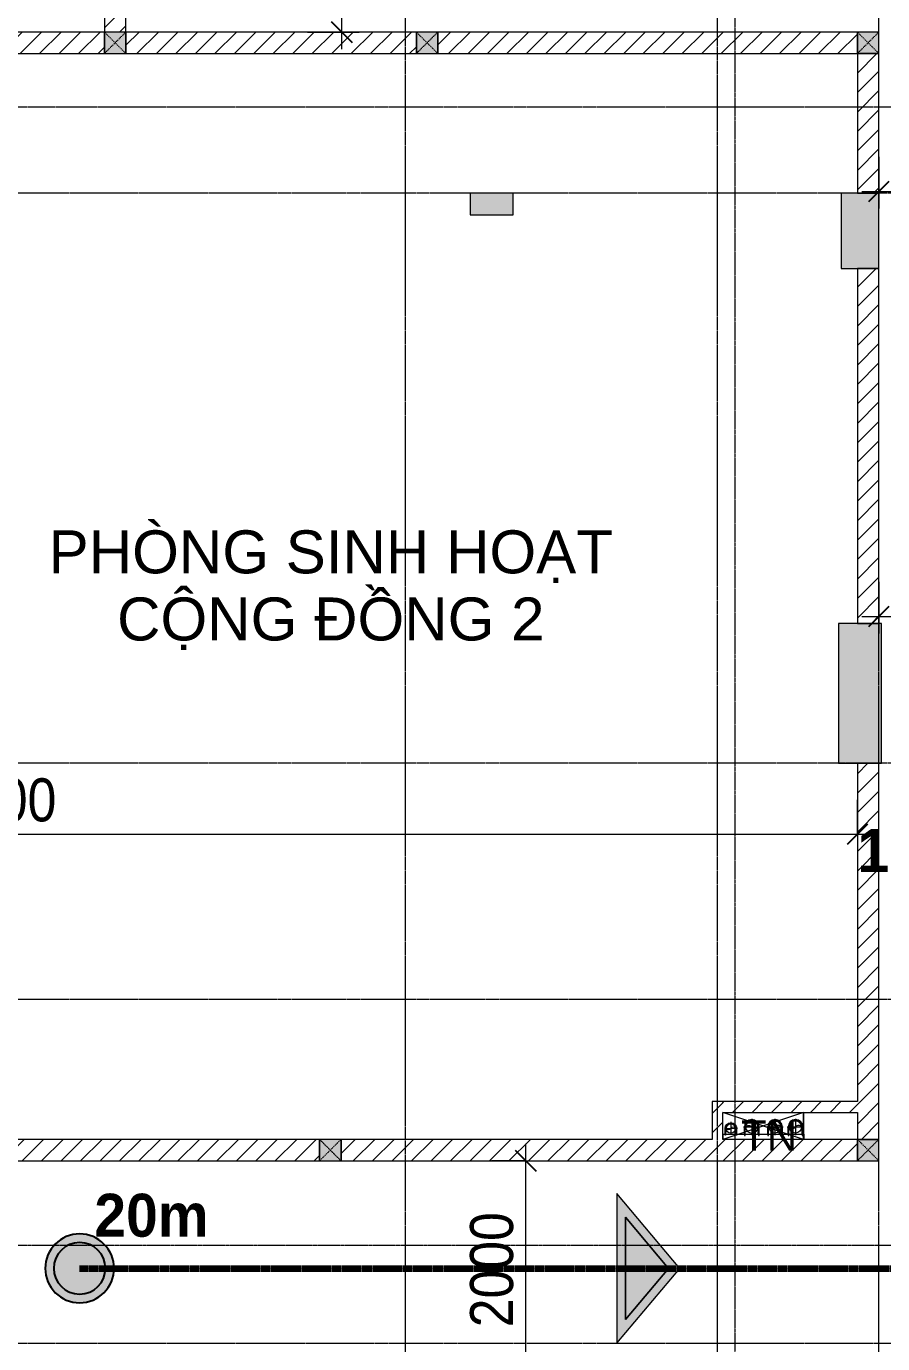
# Model space of a CAD drawing. Header units: millimetres. Extents: x 962 to 241049, y -15958 to 84407.
# Drawn here: x 171707 to 179666, y 33837 to 46090 of the extents above; entities that cross this region are included whole.
import ezdxf

# ---------------------------------------------------------------- set-up
doc = ezdxf.new("R2010")
doc.units = ezdxf.units.MM
for name, pattern in [('1 NÉT CALL OUT', [6, 3, -3]), ('Dash', [6, 3, -3]), ('Dash Dot 3_16_', [7.9375, 4.7625, -1.5875, 0, -1.5875]), ('Grid Line', [22.225, 12.7, -3.175, 3.175, -3.175]), ('IMPORT-CENTER _3_', [10.16, 6.35, -1.27, 1.27, -1.27])]:
    doc.linetypes.add(name, pattern=pattern)
for name, color, linetype, lineweight in [('0-1', 7, 'Continuous', 5), ('0-2', 250, 'Continuous', 9), ('A-ANNO-DIMS', 211, 'Continuous', 9), ('A-ANNO-DIMS-160', 211, 'Continuous', 9), ('A-ANNO-NOTE', 131, 'Continuous', 9), ('A-ANNO-NOTE-1', 131, 'Continuous', 25), ('A-AREA-IDEN', 2, 'Continuous', 9), ('A-DETL-3', 90, '1 NÉT CALL OUT', 100), ('A-FLOR', 192, 'Continuous', 9), ('A-WALL', 113, 'Continuous', 9), ('A-WALL-3', 113, 'Continuous', 18), ('A-WALL-PATT-2', 111, 'Continuous', 9), ('G-ANNO-SYMB-1', 111, 'Dash Dot 3_16_', 18), ('G-ANNO-TEXT-1', 7, 'Continuous', 9), ('G-ANNO-TEXT-2', 142, 'Continuous', 9), ('G-IMPT', 8, 'Continuous', 9), ('G-IMPT-2', 8, 'IMPORT-CENTER _3_', 9), ('M-EQPM', 50, 'Continuous', 9), ('S-COLS', 52, 'Continuous', 9), ('S-COLS-1', 52, 'Continuous', 5), ('S-COLS-2', 7, 'Continuous', 18), ('S-COLS-6', 52, 'Continuous', 18), ('S-COLS-7', 52, 'Dash', 9), ('S-COLS-HDLN', 52, 'Dash', 9), ('S-GRID-1', 1, 'Grid Line', 9)]:
    doc.layers.add(name, color=color, linetype=linetype, lineweight=lineweight)
doc.styles.add('Arial_10', font='arial_0.ttf', dxfattribs={"height": 280})
doc.styles.add('Arial_11', font='arial_0.ttf', dxfattribs={"height": 400})
doc.styles.add('Arial_12', font='arial_0.ttf', dxfattribs={"width": 0.95, "height": 400})
doc.styles.add('UTM Avo', font='UTM Avo.ttf', dxfattribs={"width": 0.9, "height": 400})
doc.dimstyles.new('1_Dim_chi_tiet_2_5', dxfattribs={"dimscale": 304.8, "dimtxt": 399.720379, "dimasz": 0.629921, "dimexe": 0.524934, "dimexo": 0.0625, "dimgap": 0.052493, "dimtad": 1, "dimdec": 0, "dimrnd": 5, "dimzin": 0, "dimdsep": 46, "dimtxsty": 'UTM Avo', "dimblk1": 'OBLIQUE', "dimblk2": 'OBLIQUE', "dimsah": 1, "dimcen": 0.09, "dimdle": 0.524934, "dimazin": 0, "dimtfac": 1, "dimtdec": 4, "dimtix": 1, "dimtmove": 0, "dimatfit": 3, "dimfxl": 1.049869, "dimfxlon": 1, "dimtvp": 1, "dimtolj": 1, "dimtzin": 0, "dimarcsym": 2})
doc.dimstyles.new('1_Dim_chi_tiet_2_5_1', dxfattribs={"dimscale": 304.8, "dimtxt": 399.720379, "dimasz": 0.629921, "dimexe": 0.524934, "dimexo": 0.0625, "dimgap": 0.052493, "dimtad": 1, "dimdec": 0, "dimrnd": 5, "dimzin": 0, "dimdsep": 46, "dimtxsty": 'UTM Avo', "dimblk1": 'OBLIQUE', "dimblk2": 'OBLIQUE', "dimsah": 1, "dimcen": 0.09, "dimdle": 0.524934, "dimazin": 0, "dimtfac": 1, "dimtdec": 4, "dimtix": 1, "dimtmove": 0, "dimatfit": 3, "dimfxl": 1.049869, "dimfxlon": 1, "dimtvp": 1, "dimtolj": 1, "dimtzin": 0, "dimarcsym": 2})
pattern_1 = [(45, (63179.03, 0), (-90.50967, 90.50967), [])]

# ---------------------------------------------------------------- blocks, each defined once
blk = doc.blocks.new('NCV_TKTC_KET CAU_rvt-1-TKCS_MB TẦNG 1')
at = {"layer": 'S-COLS-1'}
for points in [[(113053, 44337), (113053, 44537), (112653, 44537), (112653, 44337)], [(116453, 43837), (116453, 44537), (116103, 44537), (116103, 43837)], [(116478, 39237), (116478, 40537), (116078, 40537), (116078, 39237)]]:
    blk.add_hatch(color=256, dxfattribs=at).paths.add_polyline_path(points)
at = {"layer": 'S-COLS-2'}
for p, q in [((112653, 44537), (112653, 44337)), ((113053, 44537), (112653, 44537)), ((113053, 44337), (113053, 44537)), ((116453, 44537), (116103, 44537)), ((116103, 44537), (116103, 43837)), ((116453, 43837), (116453, 44537)), ((112653, 44337), (113053, 44337)), ((116103, 43837), (116453, 43837)), ((116478, 40537), (116078, 40537)), ((116078, 40537), (116078, 39237)), ((116478, 39237), (116478, 40537)), ((116078, 39237), (116478, 39237))]:
    blk.add_line(p, q, dxfattribs=at)
blk = doc.blocks.new('TKTC_XREF_251221_MB TANG 1 - TKTC_XREF_260130_MB TANG 1_dwg_CUM U_DN100-4202115-TKCS_MB TẦNG 1')
at = {"layer": 'G-IMPT'}
blk.add_hatch(color=256, dxfattribs=at).paths.add_polyline_path([(0, -61), (0, -57), (15, -55), (28, -49), (40, -40), (49, -28), (55, -15), (57, 0), (55, 15), (49, 28), (40, 40), (28, 49), (15, 55), (0, 57), (0, 61), (16, 59), (30, 53), (43, 43), (53, 30), (59, 16), (61, 0), (59, -16), (53, -30), (43, -43), (30, -53), (16, -59)])
for p, q in [((-79, 67), (-79, 63)), ((-77, 67), (-77, 63)), ((-75, 67), (-75, 63)), ((-73, 69), (-73, 61)), ((-67, 68), (-72, 68)), ((-67, 62), (-72, 62)), ((-65, 69), (0, 69)), ((-79, -63), (-79, -67)), ((-77, -63), (-77, -67)), ((-75, -63), (-75, -67)), ((-73, -61), (-73, -69)), ((-67, -62), (-72, -62)), ((-67, -68), (-72, -68)), ((-65, -69), (0, -69))]:
    blk.add_line(p, q, dxfattribs=at)
at = {"layer": 'G-IMPT', "flags": 128}
for points in [[(-73, 68), (-78, 68), (-78, 62), (-73, 62)], [(-72, 59), (-67, 59), (-67, 71), (-72, 71)], [(-67, 71), (-67, 73), (-65, 73), (-65, 57), (-67, 57), (-67, 59)], [(-65, 61), (0, 61), (0, 57)], [(-73, -62), (-78, -62), (-78, -68), (-73, -68)], [(-72, -71), (-67, -71), (-67, -59), (-72, -59)], [(-67, -59), (-67, -57), (-65, -57), (-65, -73), (-67, -73), (-67, -71)], [(-65, -61), (0, -61), (0, -57)]]:
    blk.add_lwpolyline(points, dxfattribs=at)
at = {"layer": 'G-IMPT'}
for centre, radius, start, end in [((-78, 67), 0.96, 90, 180), ((-78, 63), 0.96, 180, 270), ((-71, 69), 1.56, 112.6199, 247.3801), ((-68, 65), 4.8, 143.1301, 216.8699), ((-71, 61), 1.56, 112.6199, 247.3801), ((0, 0), 69, 270, 90), ((0, 0), 61, 270, 90), ((0, 0), 57, 270, 90), ((-78, -63), 0.96, 90, 180), ((-78, -67), 0.96, 180, 270), ((-71, -61), 1.56, 112.6199, 247.3801), ((-68, -65), 4.8, 143.1301, 216.8699), ((-71, -69), 1.56, 112.6199, 247.3801)]:
    blk.add_arc(centre, radius, start, end, dxfattribs=at)
blk = doc.blocks.new('TKTC_XREF_251221_MB TANG 1 - TKTC_XREF_260130_MB TANG 1_dwg_$cc-4202117-TKCS_MB TẦNG 1')
at = {"layer": 'G-IMPT'}
blk.add_circle((0, 0), 0.5, dxfattribs=at)
for centre, radius, start, end in [((0, 0), 0.5, 90, 270), ((0.19, 0.25), 0.313, 126.8699, 233.1301), ((-0.19, -0.25), 0.313, 306.8699, 53.1301)]:
    blk.add_arc(centre, radius, start, end, dxfattribs=at)
at = {"layer": 'G-IMPT-2'}
for p, q in [((-0.67, 0), (0.67, 0)), ((0, -0.67), (0, 0.67))]:
    blk.add_line(p, q, dxfattribs=at)
blk = doc.blocks.new('TKTC_XREF_251221_MB TANG 1 - TKTC_XREF_260130_MB TANG 1_dwg_$cc-V131-TKCS_MB TẦNG 1')
at = {"layer": 'G-IMPT'}
blk.add_circle((0, 0), 0.5, dxfattribs=at)
for centre, radius, start, end in [((0, 0), 0.5, 90, 270), ((0.19, 0.25), 0.313, 126.8699, 233.1301), ((-0.19, -0.25), 0.313, 306.8699, 53.1301)]:
    blk.add_arc(centre, radius, start, end, dxfattribs=at)
at = {"layer": 'G-IMPT-2'}
for p, q in [((-0.67, 0), (0.67, 0)), ((0, -0.67), (0, 0.67))]:
    blk.add_line(p, q, dxfattribs=at)
blk = doc.blocks.new('TKTC_XREF_251221_MB TANG 1 - TKTC_XREF_260130_MB TANG 1_dwg_CUM U_DN100-4202112-TKCS_MB TẦNG 1')
at = {"layer": 'G-IMPT'}
blk.add_hatch(color=256, dxfattribs=at).paths.add_polyline_path([(0, 61), (0, 57), (15, 55), (28, 49), (40, 40), (49, 28), (55, 15), (57, 0), (55, -15), (49, -29), (40, -40), (28, -49), (15, -55), (0, -57), (0, -61), (16, -59), (30, -53), (43, -43), (53, -31), (60, -10), (61, 0), (59, 16), (53, 30), (43, 43), (30, 53), (16, 59)])
for p, q in [((-79, 67), (-79, 63)), ((-77, 67), (-77, 63)), ((-75, 67), (-75, 63)), ((-73, 69), (-73, 61)), ((-67, 68), (-72, 68)), ((-67, 62), (-72, 62)), ((-65, 69), (0, 69)), ((-79, -63), (-79, -67)), ((-77, -63), (-77, -67)), ((-75, -63), (-75, -67)), ((-73, -61), (-73, -69)), ((-67, -62), (-72, -62)), ((-67, -68), (-72, -68)), ((-65, -69), (0, -69))]:
    blk.add_line(p, q, dxfattribs=at)
at = {"layer": 'G-IMPT', "flags": 128}
for points in [[(-73, 68), (-78, 68), (-78, 62), (-73, 62)], [(-72, 59), (-67, 59), (-67, 71), (-72, 71)], [(-67, 71), (-67, 73), (-65, 73), (-65, 57), (-67, 57), (-67, 59)], [(-65, 61), (0, 61), (0, 57)], [(-73, -62), (-78, -62), (-78, -68), (-73, -68)], [(-72, -71), (-67, -71), (-67, -59), (-72, -59)], [(-67, -59), (-67, -57), (-65, -57), (-65, -73), (-67, -73), (-67, -71)], [(-65, -61), (0, -61), (0, -57)]]:
    blk.add_lwpolyline(points, dxfattribs=at)
at = {"layer": 'G-IMPT'}
for centre, radius, start, end in [((-78, 67), 0.96, 90, 180), ((-78, 63), 0.96, 180, 270), ((-71, 69), 1.56, 112.6199, 247.3801), ((-68, 65), 4.8, 143.1301, 216.8699), ((-71, 61), 1.56, 112.6199, 247.3801), ((0, 0), 69, 270, 90), ((0, 0), 61, 270, 90), ((0, 0), 57, 270, 90), ((-78, -63), 0.96, 90, 180), ((-78, -67), 0.96, 180, 270), ((-71, -61), 1.56, 112.6199, 247.3801), ((-68, -65), 4.8, 143.1301, 216.8699), ((-71, -69), 1.56, 112.6199, 247.3801)]:
    blk.add_arc(centre, radius, start, end, dxfattribs=at)
blk = doc.blocks.new('TKTC_XREF_251221_MB TANG 1 - TKTC_XREF_260130_MB TANG 1_dwg_$cc-4202125-TKCS_MB TẦNG 1')
at = {"layer": 'G-IMPT'}
blk.add_circle((0, 0), 0.5, dxfattribs=at)
for centre, radius, start, end in [((0, 0), 0.5, 90, 270), ((0.19, 0.25), 0.313, 126.8699, 233.1301), ((-0.19, -0.25), 0.313, 306.8699, 53.1301)]:
    blk.add_arc(centre, radius, start, end, dxfattribs=at)
at = {"layer": 'G-IMPT-2'}
for p, q in [((-0.67, 0), (0.67, 0)), ((0, -0.67), (0, 0.67))]:
    blk.add_line(p, q, dxfattribs=at)
blk = doc.blocks.new('TKTC_XREF_251221_MB TANG 1 - TKTC_XREF_260130_MB TANG 1_dwg_$cc-4202114-TKCS_MB TẦNG 1')
at = {"layer": 'G-IMPT'}
blk.add_circle((0, 0), 0.5, dxfattribs=at)
for centre, radius, start, end in [((0, 0), 0.5, 90, 270), ((0.19, 0.25), 0.313, 126.8699, 233.1301), ((-0.19, -0.25), 0.313, 306.8699, 53.1301)]:
    blk.add_arc(centre, radius, start, end, dxfattribs=at)
at = {"layer": 'G-IMPT-2'}
for p, q in [((-0.67, 0), (0.67, 0)), ((0, -0.67), (0, 0.67))]:
    blk.add_line(p, q, dxfattribs=at)
blk = doc.blocks.new('TKTC_XREF_251221_MB TANG 1 - TKTC_XREF_260130_MB TANG 1_dwg-4202109-TKCS_MB TẦNG 1')
at = {"layer": 'G-IMPT', "flags": 128}
blk.add_lwpolyline([(-88148, -365610), (-88147, -365560), (-87397, -365560), (-87398, -365609)], dxfattribs=at)
for name, p, xscale, yscale, zscale, rotation in [('TKTC_XREF_251221_MB TANG 1 - TKTC_XREF_260130_MB TANG 1_dwg_$cc-4202117-TKCS_MB TẦNG 1', (-88075, -365507), 90.0000000000512, 90.0000000000512, 90.0000000000512, 270.3740267799376), ('TKTC_XREF_251221_MB TANG 1 - TKTC_XREF_260130_MB TANG 1_dwg_CUM U_DN100-4202112-TKCS_MB TẦNG 1', (-87881, -365495), 0.9974999999999965, 0.9974999999999965, 0.9974999999999965, 90.00099133865194), ('TKTC_XREF_251221_MB TANG 1 - TKTC_XREF_260130_MB TANG 1_dwg_$cc-4202114-TKCS_MB TẦNG 1', (-87665, -365494), 113.7150000000093, 113.7150000000093, 113.7150000000093, 269.9990086637467), ('TKTC_XREF_251221_MB TANG 1 - TKTC_XREF_260130_MB TANG 1_dwg_CUM U_DN100-4202112-TKCS_MB TẦNG 1', (-87664, -365494), 0.9975000000000006, 0.9975000000000006, 0.9975000000000006, 90.00099133829464), ('TKTC_XREF_251221_MB TANG 1 - TKTC_XREF_260130_MB TANG 1_dwg_$cc-4202125-TKCS_MB TẦNG 1', (-87474, -365494), 113.7150000000093, 113.7150000000093, 113.7150000000093, 269.9990086637467), ('TKTC_XREF_251221_MB TANG 1 - TKTC_XREF_260130_MB TANG 1_dwg_CUM U_DN100-4202112-TKCS_MB TẦNG 1', (-87474, -365494), 0.9975000000000006, 0.9975000000000006, 0.9975000000000006, 90.00099133829464)]:
    blk.add_blockref(name, p, dxfattribs=dict(xscale=xscale, yscale=yscale, zscale=zscale, rotation=rotation))
at = {"extrusion": (0, 0, -1)}
for name, p, xscale, yscale, zscale, rotation in [('TKTC_XREF_251221_MB TANG 1 - TKTC_XREF_260130_MB TANG 1_dwg_CUM U_DN100-4202115-TKCS_MB TẦNG 1', (88075, -365509), 0.7894736842105242, 0.7894736842105242, -0.7894736842105241, 89.62597321846799), ('TKTC_XREF_251221_MB TANG 1 - TKTC_XREF_260130_MB TANG 1_dwg_$cc-V131-TKCS_MB TẦNG 1', (87881, -365495), 113.7150000000092, 113.7150000000092, -113.7150000000092, 269.9990086637472)]:
    blk.add_blockref(name, p, dxfattribs=dict(at, xscale=xscale, yscale=yscale, zscale=zscale, rotation=rotation))
blk = doc.blocks.new('TKTC_XREF_251221_MB TANG 1 - TKTC_XREF_251221_MB TANG 1-2038492-TKCS_MB TẦNG 1')
blk.add_blockref('TKTC_XREF_251221_MB TANG 1 - TKTC_XREF_260130_MB TANG 1_dwg-4202109-TKCS_MB TẦNG 1', (169499, 384110))
blk = doc.blocks.new('G1_SOF - BO TRU - 200x200-3050151-TKCS_MB TẦNG 1')
at = {"layer": 'S-COLS-HDLN'}
for p, q in [((-100, 100), (100, -100)), ((100, 100), (-100, -100))]:
    blk.add_line(p, q, dxfattribs=at)
blk = doc.blocks.new('DIMBLOCK150-TKCS_MB TẦNG 1')
at = {"layer": 'A-ANNO-DIMS-160'}
for p, q in [((179632, 40922), (179632, 40442)), ((179632, 40602), (179632, 40922)), ((182032, 40922), (182032, 40442)), ((182032, 40602), (182032, 40922)), ((179472, 40602), (182192, 40602))]:
    blk.add_line(p, q, dxfattribs=at)
at = {"layer": 'A-ANNO-DIMS-160', "lineweight": 25}
for p, q in [((179632, 40602), (179728, 40698)), ((182032, 40602), (182128, 40698)), ((179632, 40602), (179536, 40506)), ((182032, 40602), (181936, 40506))]:
    blk.add_line(p, q, dxfattribs=at)
at = {"layer": 'A-ANNO-DIMS-160', "color": 0, "insert": (180284, 41122), "char_height": 400, "width": 1314.64, "attachment_point": 1, "line_spacing_factor": 1.110334, "style": 'UTM Avo'}
blk.add_mtext('2400', dxfattribs=at)
blk = doc.blocks.new('_Oblique')
at = {"color": 0, "linetype": 'ByBlock', "lineweight": -2}
blk.add_line((-0.5, -0.5), (0.5, 0.5), dxfattribs=at)
blk = doc.blocks.new('DIMBLOCK153-TKCS_MB TẦNG 1')
at = {"layer": 'A-ANNO-DIMS-160'}
for p, q in [((176351, 33377), (176351, 35697)), ((176031, 35537), (176511, 35537)), ((176351, 35537), (176031, 35537)), ((176031, 33537), (176511, 33537)), ((176351, 33537), (176031, 33537))]:
    blk.add_line(p, q, dxfattribs=at)
at = {"layer": 'A-ANNO-DIMS-160', "lineweight": 25}
for p, q in [((176351, 35537), (176255, 35633)), ((176351, 35537), (176447, 35441)), ((176351, 33537), (176255, 33633)), ((176351, 33537), (176447, 33441))]:
    blk.add_line(p, q, dxfattribs=at)
at = {"layer": 'A-ANNO-DIMS-160', "color": 0, "insert": (175831, 33989), "char_height": 400, "width": 1314.64, "attachment_point": 1, "rotation": 90, "line_spacing_factor": 1.110334, "style": 'UTM Avo'}
blk.add_mtext('2000', dxfattribs=at)
blk = doc.blocks.new('DIMBLOCK206-TKCS_MB TẦNG 1')
at = {"layer": 'A-ANNO-DIMS-160'}
for p, q in [((163232, 38896), (163232, 38416)), ((163232, 38576), (163232, 38896)), ((179432, 38896), (179432, 38416)), ((179432, 38576), (179432, 38896)), ((163072, 38576), (179592, 38576))]:
    blk.add_line(p, q, dxfattribs=at)
at = {"layer": 'A-ANNO-DIMS-160', "lineweight": 25}
for p, q in [((163232, 38576), (163328, 38672)), ((179432, 38576), (179528, 38672)), ((163232, 38576), (163136, 38480)), ((179432, 38576), (179336, 38480))]:
    blk.add_line(p, q, dxfattribs=at)
at = {"layer": 'A-ANNO-DIMS-160', "color": 0, "insert": (170647, 39095), "char_height": 400, "width": 1643.29, "attachment_point": 1, "line_spacing_factor": 1.110334, "style": 'UTM Avo'}
blk.add_mtext('16200', dxfattribs=at)
blk = doc.blocks.new('HDNDCT_DIEM THOAT HIEM XA NHAT - HDNDCT_DIEM THOAT HIEM XA NHAT-2431632-TKCS_MB TẦNG 1')
at = {"layer": 'A-ANNO-NOTE'}
h = blk.add_hatch(color=256, dxfattribs=at)
edge = h.paths.add_edge_path()
edge.add_arc((0, 0), 2, 0, 180)
edge.add_arc((0, 0), 2, 180, 360)
edge = h.paths.add_edge_path()
edge.add_arc((0, 0), 1.5, 180, 360)
edge.add_arc((0, 0), 1.5, 360, 540)
h = blk.add_hatch(color=256, dxfattribs=at)
edge = h.paths.add_edge_path()
edge.add_arc((0, 0), 1.5, 0, 180)
edge.add_arc((0, 0), 1.5, 180, 360)
at = {"layer": 'A-ANNO-NOTE-1'}
for radius, start, end in [(2, 0, 180), (1.5, 0, 180), (1.5, 0, 180), (1.5, 180, 360), (2, 180, 360), (1.5, 180, 360)]:
    blk.add_arc((0, 0), radius, start, end, dxfattribs=at)
blk = doc.blocks.new('HDNDCT_MŨI TÊN THOÁT HIỂM - HDNDCT_MŨI TÊN THOÁT HIỂM-2437747-TKCS_MB TẦNG 1')
at = {"layer": 'A-ANNO-NOTE'}
h = blk.add_hatch(color=256, dxfattribs=at)
h.paths.add_polyline_path([(-3.153, 0), (0.5, 4.353), (0.5, -4.353)])
h.paths.add_polyline_path([(-2.5, 0), (0, -2.979), (0, 2.979)])
blk.add_hatch(color=256, dxfattribs=at).paths.add_polyline_path([(0, -2.979), (-2.5, 0), (0, 2.979)])
for p, q in [((0.5, 4.353), (-3.153, 0)), ((0.5, -4.353), (0.5, 4.353)), ((-2.5, 0), (0, 2.979)), ((0, 2.979), (-2.5, 0)), ((0, 2.979), (0, -2.979)), ((0, -2.979), (0, 2.979)), ((-3.153, 0), (0.5, -4.353)), ((0, -2.979), (-2.5, 0)), ((-2.5, 0), (0, -2.979))]:
    blk.add_line(p, q, dxfattribs=at)
blk = doc.blocks.new('DIMBLOCK307-TKCS_MB TẦNG 1')
at = {"layer": 'A-ANNO-DIMS-160'}
for p, q in [((179632, 44875), (179632, 44395)), ((179632, 44555), (179632, 44875)), ((181682, 44875), (181682, 44395)), ((181682, 44555), (181682, 44875)), ((179472, 44555), (181842, 44555))]:
    blk.add_line(p, q, dxfattribs=at)
at = {"layer": 'A-ANNO-DIMS-160', "lineweight": 25}
for p, q in [((179632, 44555), (179728, 44651)), ((181682, 44555), (181778, 44651)), ((179632, 44555), (179536, 44459)), ((181682, 44555), (181586, 44459))]:
    blk.add_line(p, q, dxfattribs=at)
at = {"layer": 'A-ANNO-DIMS-160', "color": 0, "insert": (180109, 45075), "char_height": 400, "width": 1314.64, "attachment_point": 1, "line_spacing_factor": 1.110334, "style": 'UTM Avo'}
blk.add_mtext('2050', dxfattribs=at)
blk = doc.blocks.new('DIMBLOCK329-TKCS_MB TẦNG 1')
at = {"layer": 'A-ANNO-DIMS-160'}
for p, q in [((174639, 45877), (174639, 50522)), ((174319, 50362), (174799, 50362)), ((174639, 50362), (174319, 50362)), ((174319, 46037), (174799, 46037)), ((174639, 46037), (174319, 46037))]:
    blk.add_line(p, q, dxfattribs=at)
at = {"layer": 'A-ANNO-DIMS-160', "lineweight": 25}
for p, q in [((174639, 50362), (174543, 50458)), ((174639, 50362), (174735, 50266)), ((174639, 46037), (174543, 46133)), ((174639, 46037), (174735, 45941))]:
    blk.add_line(p, q, dxfattribs=at)
at = {"layer": 'A-ANNO-DIMS-160', "color": 0, "insert": (174120, 47652), "char_height": 400, "width": 1314.64, "attachment_point": 1, "rotation": 90, "line_spacing_factor": 1.110334, "style": 'UTM Avo'}
blk.add_mtext('4325', dxfattribs=at)

msp = doc.modelspace()

# ---------------------------------------------------------------- hatches: boundary and pattern name
at = {"layer": 'A-WALL-PATT-2'}
h = msp.add_hatch(dxfattribs=at)
h.set_pattern_fill('FP_1', color=256, style=0, pattern_type=2)
h.set_pattern_definition(pattern_1)
h.paths.add_polyline_path([(172631.7, 46036.9), (172631.7, 46948.6), (172431.7, 46948.6), (172431.7, 46036.9)])
h.paths.add_polyline_path([(172491.3, 48748.6), (172631.7, 48748.6), (172631.7, 50361.9), (172431.7, 50361.9), (172431.7, 48748.6)])
h = msp.add_hatch(dxfattribs=at)
h.set_pattern_fill('FP_1', color=256, style=0, pattern_type=2)
h.set_pattern_definition(pattern_1)
h.paths.add_polyline_path([(178939.4, 45836.9), (179431.6, 45836.9), (179431.6, 46036.9), (175531.7, 46036.9), (175531.7, 45836.9), (175715.4, 45836.9)])
h.paths.add_polyline_path([(175331.7, 45836.9), (175331.7, 46036.9), (172631.7, 46036.9), (172631.7, 45836.9)])
h.paths.add_polyline_path([(172431.7, 45836.9), (172431.7, 46036.9), (171106.6, 46036.9), (171106.6, 45836.9)])
h.paths.add_polyline_path([(169267.3, 45836.9), (169406.6, 45836.9), (169406.6, 46036.9), (168206.6, 46036.9), (168206.6, 45836.9)])
h = msp.add_hatch(dxfattribs=at)
h.set_pattern_fill('FP_1', color=256, style=0, pattern_type=2)
h.set_pattern_definition(pattern_1)
h.paths.add_polyline_path([(179631.6, 44536.9), (179631.6, 45836.9), (179431.6, 45836.9), (179431.6, 44536.9)])
h = msp.add_hatch(dxfattribs=at)
h.set_pattern_fill('FP_1', color=256, style=0, pattern_type=2)
h.set_pattern_definition(pattern_1)
h.paths.add_polyline_path([(179631.6, 40535.7), (179631.6, 43837), (179431.6, 43837), (179431.6, 40535.7)])
h = msp.add_hatch(dxfattribs=at)
h.set_pattern_fill('FP_1', color=256, style=0, pattern_type=2)
h.set_pattern_definition(pattern_1)
h.paths.add_polyline_path([(179631.6, 35737.4), (179631.6, 39236.9), (179431.6, 39236.9), (179431.6, 35737.4)])
h = msp.add_hatch(dxfattribs=at)
h.set_pattern_fill('FP_1', color=256, style=0, pattern_type=2)
h.set_pattern_definition(pattern_1)
h.paths.add_polyline_path([(178181.6, 35737.4), (178181.6, 36087.8), (178081.6, 36087.8), (178081.6, 35737.4), (178133.4, 35737.4)])
h = msp.add_hatch(dxfattribs=at)
h.set_pattern_fill('FP_1', color=256, style=0, pattern_type=2)
h.set_pattern_definition(pattern_1)
h.paths.add_polyline_path([(179431.6, 35987.8), (179431.6, 36087.8), (178181.6, 36087.8), (178181.6, 35987.8), (178939.4, 35987.8)])
h = msp.add_hatch(dxfattribs=at)
h.set_pattern_fill('FP_1', color=256, style=0, pattern_type=2)
h.set_pattern_definition(pattern_1)
h.paths.add_polyline_path([(179431.6, 35537.4), (179431.6, 35737.4), (174631.6, 35737.4), (174631.6, 35537.4), (178939.4, 35537.4)])
h.paths.add_polyline_path([(174431.6, 35537.4), (174431.6, 35737.4), (171431.6, 35737.4), (171431.6, 35537.4)])
h.paths.add_polyline_path([(167591.6, 35537.4), (171231.6, 35537.4), (171231.6, 35737.4), (167591.6, 35737.4)])
h.paths.add_polyline_path([(167391.6, 35537.4), (167391.6, 35737.4), (163231.6, 35737.4), (163231.6, 35537.4), (166043.2, 35537.4)])
h.paths.add_polyline_path([(158231.5, 35537.4), (163031.6, 35537.4), (163031.6, 35737.4), (158231.5, 35737.4)])
h.paths.add_polyline_path([(157881.5, 35537.4), (158031.5, 35537.4), (158031.5, 35737.4), (157881.5, 35737.4)])
h.paths.add_polyline_path([(156791.5, 35537.4), (156791.5, 35737.4), (155031.6, 35737.4), (155031.6, 35537.4), (156371.1, 35537.4)])
at = {"layer": 'S-COLS-1'}
for points in [[(172631.7, 45836.9), (172631.7, 46036.9), (172431.7, 46036.9), (172431.7, 45836.9)], [(175531.7, 45836.9), (175531.7, 46036.9), (175331.7, 46036.9), (175331.7, 45836.9)], [(179631.6, 45836.9), (179631.6, 46036.9), (179431.6, 46036.9), (179431.6, 45836.9)], [(174631.6, 35537.4), (174631.6, 35737.4), (174431.6, 35737.4), (174431.6, 35537.4)], [(179631.6, 35537.4), (179631.6, 35737.4), (179431.6, 35737.4), (179431.6, 35537.4)]]:
    msp.add_hatch(color=256, dxfattribs=at).paths.add_polyline_path(points)

# ---------------------------------------------------------------- linework, layer by layer
at = {"layer": '0-2'}
for p, q in [((178931.6, 35737.4), (178181.6, 35987.8)), ((178931.6, 35987.8), (178181.6, 35737.4)), ((178931.6, 35737.4), (178931.6, 35987.8))]:
    msp.add_line(p, q, dxfattribs=at)
at = {"layer": 'A-DETL-3'}
msp.add_line((172201.6, 34537.4), (180601.6, 34537.4), dxfattribs=at)
at = {"layer": 'A-FLOR'}
msp.add_line((178931.6, 35987.8), (178931.6, 35737.4), dxfattribs=at)
at = {"layer": 'A-WALL'}
for p, q in [((172431.7, 45836.9), (172431.7, 46036.9)), ((172631.7, 46036.9), (172631.7, 45836.9)), ((175331.7, 45836.9), (175331.7, 46036.9)), ((175531.7, 46036.9), (175531.7, 45836.9)), ((179431.6, 45836.9), (179431.6, 46036.9)), ((179631.6, 45836.9), (179431.6, 45836.9)), ((174431.6, 35537.4), (174431.6, 35737.4)), ((174631.6, 35737.4), (174631.6, 35537.4)), ((179431.6, 35537.4), (179431.6, 35737.4)), ((179431.6, 35737.4), (179631.6, 35737.4))]:
    msp.add_line(p, q, dxfattribs=at)
at = {"layer": 'A-WALL-3'}
for p, q in [((172431.7, 46948.6), (172431.7, 46036.9)), ((172631.7, 46036.9), (172631.7, 46948.6)), ((175331.7, 46036.9), (171106.6, 46036.9)), ((179431.6, 46036.9), (175531.7, 46036.9)), ((171106.6, 45836.9), (172431.7, 45836.9)), ((172631.7, 45836.9), (175331.7, 45836.9)), ((175531.7, 45836.9), (179431.6, 45836.9)), ((179431.6, 45836.9), (179431.6, 44536.9)), ((179631.6, 44536.9), (179631.6, 45836.9)), ((179431.6, 44536.9), (179631.6, 44536.9)), ((179431.6, 43837), (179431.6, 40535.7)), ((179631.6, 43837), (179431.6, 43837)), ((179631.6, 40535.7), (179631.6, 43837)), ((179431.6, 40535.7), (179631.6, 40535.7)), ((179431.6, 39236.9), (179431.6, 36087.8)), ((179631.6, 39236.9), (179431.6, 39236.9)), ((179631.6, 35737.4), (179631.6, 39236.9)), ((178081.6, 36087.8), (178081.6, 35737.4)), ((179431.6, 36087.8), (178081.6, 36087.8)), ((178181.6, 35737.4), (178181.6, 35987.8)), ((178181.6, 35987.8), (179431.6, 35987.8)), ((179431.6, 35987.8), (179431.6, 35737.4)), ((174431.6, 35737.4), (171431.6, 35737.4)), ((178081.6, 35737.4), (174631.6, 35737.4)), ((179431.6, 35737.4), (178181.6, 35737.4)), ((171431.6, 35537.4), (174431.6, 35537.4)), ((174631.6, 35537.4), (179431.6, 35537.4))]:
    msp.add_line(p, q, dxfattribs=at)
at = {"layer": 'G-ANNO-SYMB-1'}
for p, q in [((178291.6, 84025.7), (178291.6, 9773.9)), ((90628.5, 34751.5), (198105.9, 34751.5))]:
    msp.add_line(p, q, dxfattribs=at)
at = {"layer": 'S-COLS'}
for p, q in [((172431.7, 46036.9), (172431.7, 45836.9)), ((172631.7, 45836.9), (172631.7, 46036.9)), ((175331.7, 46036.9), (175331.7, 45836.9)), ((175531.7, 45836.9), (175531.7, 46036.9)), ((179431.6, 46036.9), (179431.6, 45836.9)), ((179431.6, 45836.9), (179631.6, 45836.9)), ((174431.6, 35737.4), (174431.6, 35537.4)), ((174631.6, 35537.4), (174631.6, 35737.4)), ((179631.6, 35737.4), (179431.6, 35737.4)), ((179431.6, 35737.4), (179431.6, 35537.4))]:
    msp.add_line(p, q, dxfattribs=at)
at = {"layer": 'S-COLS-6'}
for p, q in [((172631.7, 46036.9), (172431.7, 46036.9)), ((175531.7, 46036.9), (175331.7, 46036.9)), ((179631.6, 46036.9), (179431.6, 46036.9)), ((179631.6, 45836.9), (179631.6, 46036.9)), ((172431.7, 45836.9), (172631.7, 45836.9)), ((175331.7, 45836.9), (175531.7, 45836.9)), ((174631.6, 35737.4), (174431.6, 35737.4)), ((179631.6, 35537.4), (179631.6, 35737.4)), ((174431.6, 35537.4), (174631.6, 35537.4)), ((179431.6, 35537.4), (179631.6, 35537.4))]:
    msp.add_line(p, q, dxfattribs=at)
at = {"layer": 'S-GRID-1'}
for p, q in [((175231.7, 15532), (175231.7, 78459.2)), ((178131.6, 15532), (178131.6, 78459.2)), ((179631.6, 15532), (179631.6, 78459.2)), ((190336.8, 45336.9), (98297.8, 45336.9)), ((192368.8, 44536.9), (96265.8, 44536.9)), ((192368.8, 39236.9), (96265.8, 39236.9)), ((192368.8, 37036.9), (96265.8, 37036.9)), ((190336.8, 33836.9), (98297.8, 33836.9))]:
    msp.add_line(p, q, dxfattribs=at)

# ---------------------------------------------------------------- block references
at = {"layer": '0-1'}
msp.add_blockref('NCV_TKTC_KET CAU_rvt-1-TKCS_MB TẦNG 1', (63179, 0), dxfattribs=at)
at = {"layer": 'A-ANNO-NOTE', "xscale": 160, "yscale": 160, "zscale": 160, "rotation": 180}
for name, p in [('HDNDCT_MŨI TÊN THOÁT HIỂM - HDNDCT_MŨI TÊN THOÁT HIỂM-2437747-TKCS_MB TẦNG 1', (177275.2, 34537.4)), ('HDNDCT_DIEM THOAT HIEM XA NHAT - HDNDCT_DIEM THOAT HIEM XA NHAT-2431632-TKCS_MB TẦNG 1', (172201.6, 34537.4))]:
    msp.add_blockref(name, p, dxfattribs=at)
at = {"layer": 'M-EQPM'}
msp.add_blockref('TKTC_XREF_251221_MB TANG 1 - TKTC_XREF_251221_MB TANG 1-2038492-TKCS_MB TẦNG 1', (96831.6, 17236.9), dxfattribs=at)
at = {"layer": 'S-COLS-7'}
for p in [(172531.7, 45936.9), (175431.7, 45936.9), (179531.6, 45936.9), (174531.6, 35637.4), (179531.6, 35637.4)]:
    msp.add_blockref('G1_SOF - BO TRU - 200x200-3050151-TKCS_MB TẦNG 1', p, dxfattribs=at)

# ---------------------------------------------------------------- texts
at = {"layer": 'A-AREA-IDEN', "insert": (174536.6, 40289.2), "char_height": 400, "width": 5260.8, "attachment_point": 8, "line_spacing_factor": 0.936439, "style": 'Arial_11'}
msp.add_mtext('\\pt8,16,24,32,40,48,56,64,72,80,88,96,104,112,120,128,136,144,152,160,168,176,184,192,200,208,216,224,232,240,248,256;PHÒNG SINH HOẠT\\PCỘNG ĐỒNG 2', dxfattribs=at)
at = {"layer": 'G-ANNO-TEXT-1', "insert": (178610.9, 35772.8), "char_height": 280, "width": 603.2, "attachment_point": 5, "line_spacing_factor": 0.936439, "style": 'Arial_10'}
msp.add_mtext('\\pt79.9988,160.0004,239.9992,320.0008,399.9996,480.0012,560,639.9988,720.0004,799.9992,880.0008,959.9996,1040.0012,1120,1199.9988,1280.0004,1359.9992,1440.0008,1519.9996,1600.0012,1680,1759.9988,1840.0004,1919.9992,2000.0008,2079.9996,2160.0012,2240,2319.9988,2400.0004,2479.9992,2560.0008;TN', dxfattribs=at)
at = {"layer": 'G-ANNO-TEXT-2', "char_height": 400, "attachment_point": 5, "line_spacing_factor": 0.936439, "style": 'Arial_12'}
for s, insert, width in [('\\pt1824,3648,5472,7296,9120,10944,12768,14592,16416,18240,20064,21888,23712,25536,27360,29184,31008,32832,34656,36480,38304,40128,41952,43776,45600,47424,49248,51072,52896,54720,56544,58368;{\\fArial|b1|i0|c0|p34;16m}', (179962.6, 38421.4), 1216), ('\\pt1824,3648,5472,7296,9120,10944,12768,14592,16416,18240,20064,21888,23712,25536,27360,29184,31008,32832,34656,36480,38304,40128,41952,43776,45600,47424,49248,51072,52896,54720,56544,58368;{\\fArial|b1|i0|c0|p34;20m}', (172869.5, 35028.4), 1437.92)]:
    msp.add_mtext(s, dxfattribs=dict(at, insert=insert, width=width))

# ---------------------------------------------------------------- dimensions: what is measured, and where the dimension line sits
at = {"layer": 'A-ANNO-DIMS'}
for base, p1, p2, dimstyle, override, picture, middle in [((174639.3, 50361.9), (174319.3, 46036.9), (174319.3, 50361.9), '1_Dim_chi_tiet_2_5_1', {"dimpost": '<>', "dimfxl": 4325}, 'DIMBLOCK329-TKCS_MB TẦNG 1', (174416.3, 48199.4)), ((176351.0681, 35537.3629), (176031.0681, 33536.936), (176031.0681, 35537.3629), '1_Dim_chi_tiet_2_5', {"dimpost": '<>', "dimfxl": 2000.426822}, 'DIMBLOCK153-TKCS_MB TẦNG 1', (176128.076, 34537.1494))]:
    dim = msp.add_linear_dim(base=base, p1=p1, p2=p2, angle=90, dimstyle=dimstyle, override=override, dxfattribs=at)
    dim.commit()
    dim.dimension.update_dxf_attribs({"geometry": picture, "text_midpoint": middle})
for base, p1, p2, dimstyle, override, picture, middle in [((181681.6, 44555.5), (179631.6, 44875.5), (181681.6, 44875.5), '1_Dim_chi_tiet_2_5_1', {"dimpost": '<>', "dimfxl": 2050}, 'DIMBLOCK307-TKCS_MB TẦNG 1', (180656.6, 44778.5)), ((182031.5, 40602), (179631.6, 40922), (182031.5, 40922), '1_Dim_chi_tiet_2_5', {"dimpost": '<>', "dimfxl": 2399.928669}, 'DIMBLOCK150-TKCS_MB TẦNG 1', (180831.6, 40825)), ((179431.6, 38575.5), (163231.6, 38895.5), (179431.6, 38895.5), '1_Dim_chi_tiet_2_5', {"dimpost": '<>', "dimfxl": 16200}, 'DIMBLOCK206-TKCS_MB TẦNG 1', (171331.6, 38798.5))]:
    dim = msp.add_linear_dim(base=base, p1=p1, p2=p2, dimstyle=dimstyle, override=override, dxfattribs=at)
    dim.commit()
    dim.dimension.update_dxf_attribs({"geometry": picture, "text_midpoint": middle})

doc.saveas('drawing.dxf')
